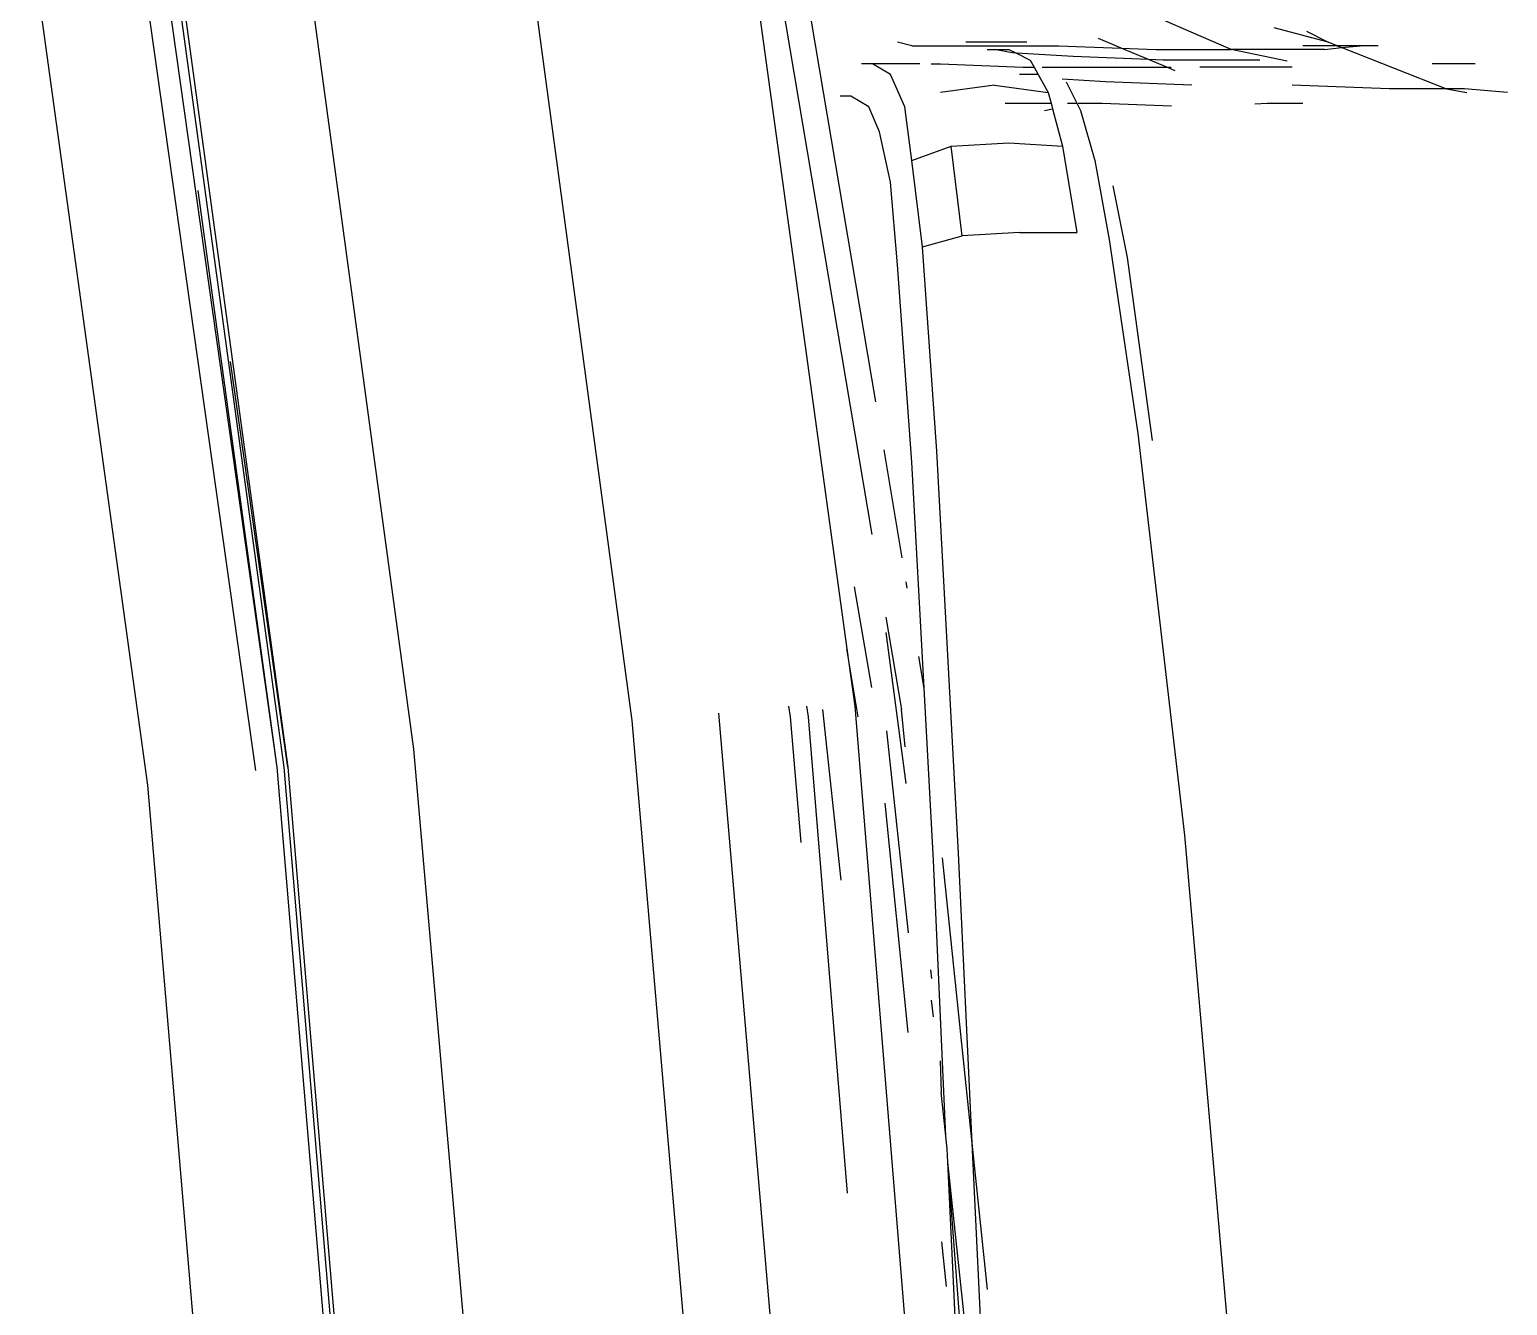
# Model space of a CAD drawing. Header units: millimetres. Extents: x -41292 to 298682, y -22072 to 33155.
# Drawn here: x 26301.46 to 26342.65, y 10569.16 to 10604.72 of the extents above; entities that cross this region are included whole.
import ezdxf

# ---------------------------------------------------------------- set-up
doc = ezdxf.new("R2010")
doc.units = ezdxf.units.MM

# ---------------------------------------------------------------- blocks, each defined once
blk = doc.blocks.new('AHSISHEUD')
for p, q in [((26948.827, 28259.35), (26952.305, 28238.728)), ((26948.427, 28258.65), (26951.608, 28235.545)), ((26945.627, 28233.55), (26942.327, 28258.05)), ((26952.42, 28242.427), (26949.766, 28258.117)), ((26936.227, 28257.05), (26939.527, 28232.75)), ((26935.727, 28232.25), (26932.327, 28256.35)), ((26935.927, 28232.25), (26932.627, 28256.35)), ((26932.727, 28256.45), (26936.027, 28232.25)), ((26931.727, 28256.25), (26935.127, 28232.15)), ((26932.127, 28231.75), (26928.827, 28255.65)), ((26962.32, 28252.25), (26959.32, 28253.55)), ((26965.02, 28252.45), (26963.52, 28252.85)), ((26964.422, 28252.755), (26965.02, 28252.45)), ((26953.42, 28252.35), (26953.02, 28252.45)), ((26953.42, 28252.35), (26957.52, 28252.35)), ((26956.62, 28252.45), (26954.92, 28252.45)), ((26955.52, 28252.25), (26955.72, 28252.25)), ((26955.72, 28252.25), (26956.12, 28252.25)), ((26956.22, 28252.15), (26955.72, 28252.25)), ((26956.12, 28252.25), (26956.334, 28252.144)), ((26956.334, 28252.144), (26956.22, 28252.15)), ((26957.52, 28252.35), (26959.25, 28252.286)), ((26959.25, 28252.286), (26958.62, 28252.55)), ((26959.25, 28252.286), (26960.22, 28252.25)), ((26960.012, 28251.967), (26959.25, 28252.286)), ((26960.22, 28252.25), (26962.32, 28252.25)), ((26963.879, 28251.922), (26962.32, 28252.25)), ((26964.92, 28252.25), (26962.32, 28252.25)), ((26965.274, 28252.35), (26964.32, 28252.35)), ((26964.92, 28252.25), (26965.405, 28252.299)), ((26965.274, 28252.35), (26965.02, 28252.45)), ((26965.274, 28252.35), (26965.405, 28252.299)), ((26965.92, 28252.35), (26965.274, 28252.35)), ((26965.405, 28252.299), (26965.92, 28252.35)), ((26965.405, 28252.299), (26968.32, 28251.15)), ((26966.42, 28252.35), (26965.92, 28252.35)), ((26952.32, 28251.85), (26952.02, 28251.85)), ((26952.82, 28251.55), (26952.32, 28251.85)), ((26953.645, 28251.85), (26952.32, 28251.85)), ((26953.954, 28251.85), (26954.22, 28251.85)), ((26954.22, 28251.85), (26956.52, 28251.75)), ((26956.334, 28252.144), (26956.72, 28251.95)), ((26957.92, 28252.05), (26956.334, 28252.144)), ((26956.52, 28251.75), (26956.831, 28251.75)), ((26956.72, 28251.95), (26956.831, 28251.75)), ((26956.831, 28251.75), (26956.942, 28251.55)), ((26957.054, 28251.75), (26960.528, 28251.75)), ((26960.012, 28251.967), (26957.92, 28252.05)), ((26960.42, 28251.95), (26960.012, 28251.967)), ((26960.528, 28251.75), (26960.012, 28251.967)), ((26963.12, 28251.95), (26960.42, 28251.95)), ((26960.528, 28251.75), (26960.649, 28251.75)), ((26960.76, 28251.653), (26960.528, 28251.75)), ((26964.02, 28251.75), (26961.449, 28251.75)), ((26969.12, 28251.85), (26967.92, 28251.85)), ((26953.22, 28250.65), (26952.82, 28251.55)), ((26956.942, 28251.55), (26956.42, 28251.55)), ((26956.942, 28251.55), (26957.22, 28251.05)), ((26958.82, 28251.35), (26957.608, 28251.418)), ((26957.72, 28251.35), (26958.02, 28250.75)), ((26961.22, 28251.25), (26958.82, 28251.35)), ((26951.72, 28250.95), (26951.42, 28250.95)), ((26952.22, 28250.65), (26951.72, 28250.95)), ((26955.72, 28251.25), (26954.22, 28251.05)), ((26955.72, 28251.25), (26957.22, 28251.05)), ((26957.22, 28251.05), (26957.3, 28250.75)), ((26966.72, 28251.15), (26964.02, 28251.25)), ((26968.32, 28251.15), (26966.72, 28251.15)), ((26968.32, 28251.15), (26968.884, 28251.045)), ((26968.82, 28251.15), (26968.32, 28251.15)), ((26970.02, 28251.05), (26968.82, 28251.15)), ((26952.52, 28249.95), (26952.22, 28250.65)), ((26953.42, 28249.15), (26953.22, 28250.65)), ((26956.02, 28250.75), (26957.3, 28250.75)), ((26957.12, 28250.55), (26957.342, 28250.595)), ((26957.3, 28250.75), (26957.342, 28250.595)), ((26957.342, 28250.595), (26957.62, 28249.55)), ((26957.76, 28250.75), (26958.02, 28250.75)), ((26958.02, 28250.75), (26958.12, 28250.55)), ((26958.054, 28250.75), (26958.72, 28250.75)), ((26958.12, 28250.55), (26958.52, 28249.15)), ((26958.72, 28250.75), (26960.66, 28250.676)), ((26962.978, 28250.733), (26963.32, 28250.75)), ((26963.32, 28250.75), (26964.32, 28250.75)), ((26952.82, 28248.55), (26952.52, 28249.95)), ((26953.42, 28249.15), (26954.52, 28249.55)), ((26954.52, 28249.55), (26956.12, 28249.65)), ((26954.82, 28247.05), (26954.52, 28249.55)), ((26956.12, 28249.65), (26957.62, 28249.55)), ((26957.62, 28249.55), (26958.02, 28247.15)), ((26953.72, 28246.75), (26953.42, 28249.15)), ((26958.52, 28249.15), (26958.92, 28246.95)), ((26953.02, 28246.25), (26952.82, 28248.55)), ((26959.02, 28248.45), (26959.42, 28246.45)), ((26935.727, 28232.25), (26933.527, 28248.317)), ((26953.72, 28246.75), (26954.82, 28247.05)), ((26956.42, 28247.15), (26954.82, 28247.05)), ((26956.42, 28247.15), (26958.02, 28247.15)), ((26958.92, 28246.95), (26959.72, 28241.55)), ((26954.12, 28241.05), (26953.72, 28246.75)), ((26959.42, 28246.45), (26960.12, 28241.35)), ((26953.42, 28240.75), (26953.02, 28246.25)), ((26936.027, 28232.25), (26934.433, 28243.552)), ((26959.72, 28241.55), (26961.02, 28230.35)), ((26953.15, 28238.08), (26952.644, 28241.092)), ((26954.72, 28229.85), (26954.12, 28241.05)), ((26953.761, 28234.445), (26953.42, 28240.75)), ((26953.292, 28237.234), (26953.262, 28237.413)), ((26952.304, 28234.465), (26951.82, 28237.27)), ((26952.693, 28236.428), (26953.127, 28233.85)), ((26952.697, 28236.004), (26953.252, 28231.794)), ((26951.927, 28233.65), (26951.608, 28235.545)), ((26951.608, 28235.545), (26951.827, 28233.95)), ((26953.761, 28234.445), (26953.612, 28235.332)), ((26954.02, 28229.65), (26953.761, 28234.445)), ((26948.027, 28233.75), (26950.227, 28208.05)), ((26949.986, 28233.95), (26950.027, 28233.65)), ((26950.027, 28233.65), (26950.328, 28230.15)), ((26950.486, 28233.95), (26950.527, 28233.65)), ((26950.527, 28233.65), (26951.616, 28220.375)), ((26950.927, 28233.85), (26951.441, 28229.098)), ((26951.827, 28233.95), (26953.214, 28216.91)), ((26953.235, 28232.814), (26953.127, 28233.85)), ((26947.827, 28207.95), (26945.627, 28233.55)), ((26952.712, 28233.263), (26953.319, 28227.628)), ((26939.527, 28232.75), (26941.727, 28207.55)), ((26937.827, 28207.25), (26935.727, 28232.25)), ((26938.027, 28207.25), (26935.927, 28232.25)), ((26936.027, 28232.25), (26938.127, 28207.25)), ((26934.227, 28207.05), (26932.127, 28231.75)), ((26953.32, 28224.856), (26952.678, 28231.248)), ((26961.02, 28230.35), (26962.32, 28215.55)), ((26954.366, 28221.969), (26954.02, 28229.65)), ((26955.102, 28221.773), (26954.277, 28229.724)), ((26955.102, 28221.773), (26954.72, 28229.85)), ((26953.937, 28226.597), (26953.969, 28226.354)), ((26954.02, 28225.29), (26953.971, 28225.758)), ((26954.209, 28224.06), (26954.238, 28223.192)), ((26954.366, 28221.969), (26954.238, 28223.192)), ((26954.403, 28221.614), (26954.366, 28221.969)), ((26955.526, 28217.688), (26955.102, 28221.773)), ((26955.42, 28215.05), (26955.102, 28221.773)), ((26954.421, 28221.236), (26954.403, 28221.614)), ((26955.56, 28210.512), (26954.421, 28221.236)), ((26954.72, 28214.95), (26954.421, 28221.236)), ((26955.397, 28208.329), (26954.421, 28221.236)), ((26954.246, 28219.02), (26954.38, 28217.776))]:
    blk.add_line(p, q)

msp = doc.modelspace()

# ---------------------------------------------------------------- block references
msp.add_blockref('AHSISHEUD', (-627.372, -17648.087))

doc.saveas('drawing.dxf')
